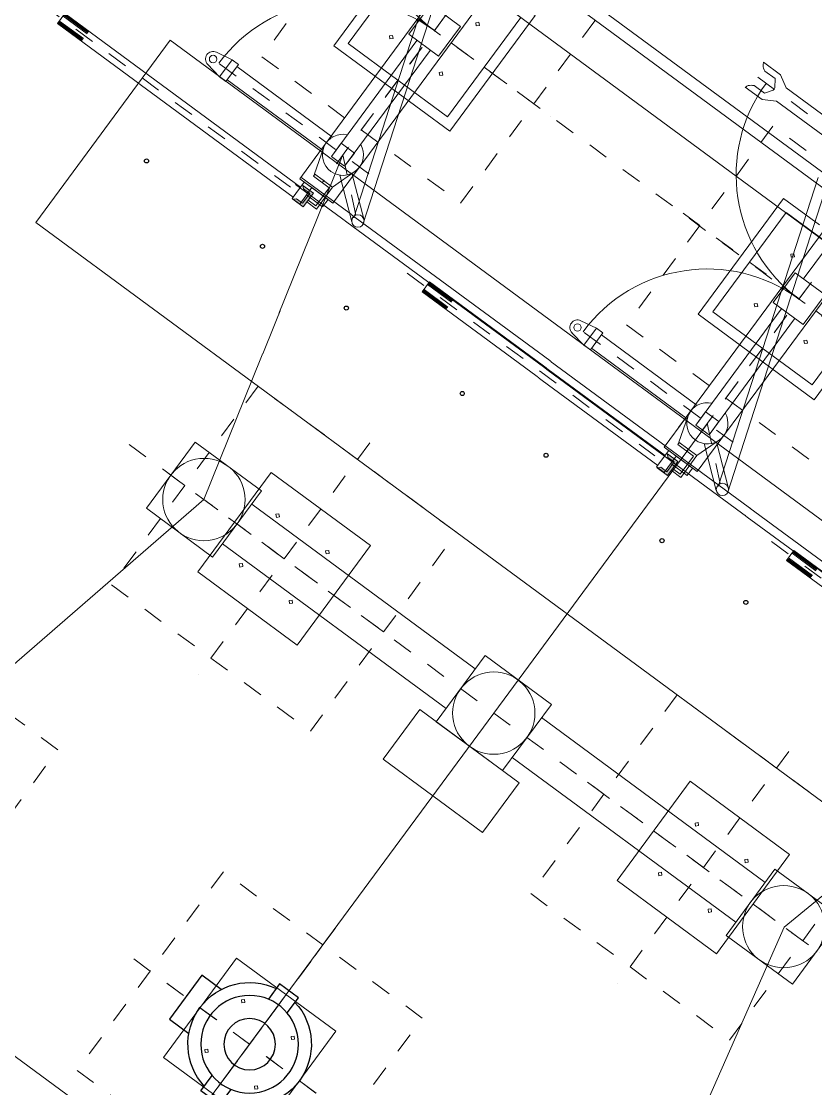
# Model space of a CAD drawing. Header units: metres. Extents: x 432095 to 435012, y 2470938 to 2473256.
# Drawn here: x 433759.02 to 433762.88, y 2471310.12 to 2471315.31 of the extents above; entities that cross this region are included whole.
import ezdxf

# ---------------------------------------------------------------- set-up
doc = ezdxf.new("R2010")
doc.units = ezdxf.units.M
doc.header["$MEASUREMENT"] = 0
doc.set_wipeout_variables(frame=1)
doc.linetypes.add('MB D$0$DASHDOT', pattern=[1, 0.5, -0.25, 0, -0.25])
doc.linetypes.add('MB D$0$HIDDEN', pattern=[0.375, 0.25, -0.125])
doc.layers.add('cong trinh tram 110kv', color=7, linetype='Continuous', lineweight=5)
doc.layers.add('MB D$0$TAM TB MOI', color=9, linetype='MB D$0$HIDDEN', lineweight=20)
for name, color, linetype in [('MB D$0$1.TB MOI', 3, 'Continuous'), ('MB D$0$4-Net thay', 4, 'Continuous'), ('MB D$0$muong cap', 4, 'Continuous')]:
    doc.layers.add(name, color=color, linetype=linetype)

# ---------------------------------------------------------------- blocks, each defined once
blk = doc.blocks.new('MB D$0$Mong TB')
at = {"layer": 'cong trinh tram 110kv', "linetype": 'MB D$0$HIDDEN', "ltscale": 1.5}
for p, q in [((0, -700.1), (0, 699.9)), ((700, -0.1), (-700, -0.1))]:
    blk.add_line(p, q, dxfattribs=at)
at = {"layer": 'cong trinh tram 110kv', "linetype": 'MB D$0$HIDDEN'}
blk.add_lwpolyline([(-600, -600.1), (600, -600.1), (600, 599.9), (-600, 599.9)], close=True, dxfattribs=at)
at = {"layer": 'cong trinh tram 110kv'}
for points in [[(-300, -300.1), (300, -300.1), (300, 299.9), (-300, 299.9)], [(-150, 160.5), (-139.4, 149.9), (-150, 139.3), (-160.6, 149.9)], [(150, 160.5), (139.4, 149.9), (150, 139.3), (160.6, 149.9)], [(-150, -160.7), (-139.4, -150.1), (-150, -139.5), (-160.6, -150.1)], [(150, -160.7), (139.4, -150.1), (150, -139.5), (160.6, -150.1)]]:
    blk.add_lwpolyline(points, close=True, dxfattribs=at)
blk = doc.blocks.new('*U37')
at = {"color": 8}
blk.add_wipeout([(950, -140), (950, 680), (-250, 680), (-250, -140)], dxfattribs=at).dxf.layer = 'MB D$0$4-Net thay'
at = {"layer": 'MB D$0$4-Net thay', "color": 8}
for centre in [(0, 260), (700, 260)]:
    blk.add_circle(centre, 10, dxfattribs=at)
blk = doc.blocks.new('*U38')
at = {"layer": 'MB D$0$muong cap', "color": 0, "linetype": 'ByBlock', "lineweight": -2, "transparency": 16777216}
blk.add_blockref('*U37', (3618, 0), dxfattribs=at)
for p in [(2412, 0), (4824, 0)]:
    blk.add_blockref('*U37', p, dxfattribs=at)
blk.add_blockref('*U37', (1206, 0), dxfattribs=at)
blk = doc.blocks.new('MB D$0$MC13')
at = {"layer": 'cong trinh tram 110kv', "linetype": 'MB D$0$DASHDOT', "ltscale": 0.5}
blk.add_line((0, -2200.7), (0, 2200.7), dxfattribs=at)
at = {"layer": 'cong trinh tram 110kv', "linetype": 'ByBlock'}
for p, q in [((-120, 200), (-120, 1550)), ((120, 200), (120, 1550)), ((-120, -1550), (-120, -200)), ((120, -1550), (120, -200))]:
    blk.add_line(p, q, dxfattribs=at)
for points in [[(-200, 1550), (-200, 1950), (200, 1950), (200, 1550)], [(-500, -300), (-500, 300), (-200, 300), (-200, -300)], [(-200, -200), (-200, 200), (200, 200), (200, -200)], [(-200, -1950), (-200, -1550), (200, -1550), (200, -1950)]]:
    blk.add_lwpolyline(points, close=True, dxfattribs=at)
for centre in [(0, 1750), (0, 0), (0, -1750)]:
    blk.add_circle(centre, 200, dxfattribs=at)
blk = doc.blocks.new('MB D$0$TI')
at = {"layer": 'MB D$0$1.TB MOI', "color": 0, "linetype": 'ByBlock'}
for points in [[(56.6, 230.7), (56.6, 323), (-56.6, 323), (-56.6, 230.7)], [(-269, -132.9), (-386.1, -132.9), (-386.1, 133.1), (-268.9, 133.1)], [(56.6, -230.4), (56.6, -322.6), (-56.6, -322.6), (-56.6, -230.4)]]:
    blk.add_lwpolyline(points, dxfattribs=at)
for centre, radius in [((0, 0.2), 237.4), ((0, 0), 125)]:
    blk.add_circle(centre, radius, dxfattribs=at)
for start, end in [(100.8807, 259.1193), (280.8807, 79.1193)]:
    blk.add_arc((0, 0), 300, start, end, dxfattribs=at)
at = {"layer": 'MB D$0$TAM TB MOI', "linetype": 'MB D$0$DASHDOT', "ltscale": 0.5}
for p, q in [((0, 664.1), (0, -664.1)), ((601.2, 0), (-601.2, 0))]:
    blk.add_line(p, q, dxfattribs=at)
blk = doc.blocks.new('MB D$0$DCL1Lt')
at = {"layer": 'cong trinh tram 110kv', "linetype": 'ByBlock'}
for points in [[(-2255.5, 997.3), (-2268.2, 984.6), (-2205.4, 984.6), (-2205.4, 1068.7), (-2268.2, 1068.7), (-2255.5, 1056), (-2218.1, 1056), (-2218.1, 997.3)], [(-55.9, 997.3), (-68.6, 984.6), (-5.8, 984.6), (-5.8, 1068.7), (-68.6, 1068.7), (-55.9, 1056), (-18.5, 1056), (-18.5, 997.3)]]:
    blk.add_hatch(color=256, dxfattribs=at).paths.add_polyline_path(points)
for p, q in [((-3695, 1058.3), (-2272.6, 1058.3)), ((-3695, 1058.3), (-3695, 998.3)), ((-2255.5, 1056), (-2268.2, 1068.7)), ((-2146.9, 1038.1), (-2205.4, 1038.1)), ((-2146.9, 906.5), (-2146.9, 1038.1)), ((-1495, 1058.3), (-72.6, 1058.3)), ((-1495, 1058.3), (-1495, 998.3)), ((-55.9, 1056), (-68.6, 1068.7)), ((52.7, 1038.1), (-5.8, 1038.1)), ((52.7, 906.5), (52.7, 1038.1)), ((705, 1058.3), (2127.4, 1058.3)), ((705, 1058.3), (705, 998.3)), ((-3695, 998.3), (-2272.6, 998.3)), ((-2255.5, 997.3), (-2268.2, 984.6)), ((-2205.4, 1027), (-2158.7, 1027)), ((-2158.7, 1027), (-2158.7, 918.8)), ((-1495, 998.3), (-72.6, 998.3)), ((-55.9, 997.3), (-68.6, 984.6)), ((-5.8, 1027), (40.9, 1027)), ((40.9, 1027), (40.9, 918.8)), ((705, 998.3), (2127.4, 998.3)), ((-2300, 968.3), (-2300, 790)), ((-2100, 968.3), (-2300, 968.3)), ((-2100, -990.9), (-2100, 968.3)), ((-100, 968.3), (-100, 790)), ((100, 968.3), (-100, 968.3)), ((100, -990.9), (100, 968.3)), ((-2158.7, 918.8), (-2253.5, 918.8)), ((-2253.5, 918.8), (-2253.5, 906.5)), ((40.9, 918.8), (-53.9, 918.8)), ((-53.9, 918.8), (-53.9, 906.5)), ((-2300, -710), (-2300, 850)), ((-100, -710), (-100, 850)), ((-2908, 799.8), (-2990.9, 785.7)), ((-2240, 90), (-2240, 790)), ((-2160, 90), (-2160, 790)), ((-708, 799.8), (-790.9, 785.7)), ((-40, 90), (-40, 790)), ((40, 90), (40, 790)), ((-2990.9, 713.2), (-2908, 697.9)), ((-790.9, 713.2), (-708, 697.9)), ((-40, -790), (-40, -90)), ((-791, -706), (-728.7, -706)), ((-728.7, -706), (-702.9, -743)), ((-728.7, -794), (-702.9, -757)), ((-702.9, -743), (-702.9, -750)), ((-702.9, -757), (-702.9, -750)), ((-791, -794), (-728.7, -794))]:
    blk.add_line(p, q, dxfattribs=at)
at = {"layer": 'cong trinh tram 110kv', "linetype": 'ByBlock', "ltscale": 500}
for p, q in [((-3694.2, 1054.5), (-3550.1, 1054.5)), ((-3694.2, 1051.3), (-3550.1, 1051.3)), ((-3694.2, 1047.6), (-3550.1, 1047.6)), ((-3694.2, 1043), (-3550.1, 1043)), ((-1494.2, 1054.5), (-1350.1, 1054.5)), ((-1494.2, 1051.3), (-1350.1, 1051.3)), ((-1494.2, 1047.6), (-1350.1, 1047.6)), ((-1494.2, 1043), (-1350.1, 1043)), ((705.8, 1054.5), (849.9, 1054.5)), ((705.8, 1051.3), (849.9, 1051.3)), ((705.8, 1047.6), (849.9, 1047.6)), ((705.8, 1043), (849.9, 1043)), ((-3694.2, 1014), (-3550.1, 1014)), ((-3694.2, 1008.4), (-3550.1, 1008.4)), ((-3694.2, 1005.6), (-3550.1, 1005.6)), ((-3694.2, 1002.8), (-3550.1, 1002.8)), ((-2300, 1002.1), (2582.1, 1002.1)), ((-2154.2, 838.5), (-1971.6, 986.9)), ((-1494.2, 1014), (-1350.1, 1014)), ((-1494.2, 1008.4), (-1350.1, 1008.4)), ((-1494.2, 1005.6), (-1350.1, 1005.6)), ((-1494.2, 1002.8), (-1350.1, 1002.8)), ((45.8, 838.5), (228.4, 986.9)), ((705.8, 1014), (849.9, 1014)), ((705.8, 1008.4), (849.9, 1008.4)), ((705.8, 1005.6), (849.9, 1005.6)), ((705.8, 1002.8), (849.9, 1002.8)), ((-2474.9, -530.8), (-1975.3, 965.7)), ((-2420, -530.8), (-1920.4, 965.7)), ((2582.1, 959.2), (-2300, 959.2)), ((-2111.7, 796.1), (-1929.2, 944.5)), ((-274.9, -530.8), (224.7, 965.7)), ((-220, -530.8), (279.6, 965.7)), ((88.3, 796.1), (270.8, 944.5)), ((-1950, -504.1), (2450, -504.1)), ((2450, -564.1), (-1950, -564.1))]:
    blk.add_line(p, q, dxfattribs=at)
at = {"layer": 'cong trinh tram 110kv', "linetype": 'MB D$0$DASHDOT', "ltscale": 0.5}
for p, q in [((-3807.5, 1028.3), (-2312.1, 1028.3)), ((-2200.4, 749.9), (-1903.3, 1012.8)), ((-1607.5, 1028.3), (-112.1, 1028.3)), ((-0.4, 749.9), (296.7, 1012.8)), ((592.5, 1028.3), (2087.9, 1028.3)), ((-2200, -1096.5), (-2200, 918.7)), ((0, -1096.5), (0, 918.7)), ((-2044.3, 750), (-3033.4, 749.7)), ((155.7, 750), (-833.4, 749.7)), ((2637.1, 0), (-2829.6, 0)), ((0, -750), (-297.1, -487.1)), ((100, -750), (-824.9, -750))]:
    blk.add_line(p, q, dxfattribs=at)
at = {"layer": 'cong trinh tram 110kv', "linetype": 'ByBlock', "ltscale": 0.8}
for p, q in [((-2291.7, 790), (-2869.5, 789.7)), ((-91.7, 790), (-669.5, 789.7)), ((-2291.7, 710), (-2869.5, 709.7)), ((-91.7, 710), (-669.5, 709.7)), ((-91.7, -710), (-658, -710)), ((-91.7, -790), (-658, -790))]:
    blk.add_line(p, q, dxfattribs=at)
at = {"layer": 'cong trinh tram 110kv', "linetype": 'ByBlock', "ltscale": 700}
for p, q in [((-718.9, -675), (-821, -675)), ((-718.9, -675), (-658, -710)), ((-718.9, -825), (-821, -825)), ((-718.9, -825), (-658, -790))]:
    blk.add_line(p, q, dxfattribs=at)
at = {"layer": 'cong trinh tram 110kv', "linetype": 'ByBlock'}
for points in [[(-2227.1, 968.3), (-2272.6, 968.3), (-2272.6, 1067.5), (-2227.1, 1067.5)], [(-27.1, 968.3), (-72.6, 968.3), (-72.6, 1067.5), (-27.1, 1067.5)], [(-2129, 1012.5), (-2227.1, 1012.5), (-2227.1, 968.3), (-2129, 968.3)], [(71.2, 1012.5), (-26.8, 1012.5), (-26.8, 968.3), (71.2, 968.3)], [(-2869.5, 799.8), (-2908, 799.8), (-2908, 697.9), (-2869.5, 697.9)], [(-669.5, 799.8), (-708, 799.8), (-708, 697.9), (-669.5, 697.9)]]:
    blk.add_lwpolyline(points, close=True, dxfattribs=at)
for points in [[(-2268.2, 1068.7), (-2205.4, 1068.7), (-2205.4, 984.6), (-2268.2, 984.6)], [(-2255.5, 1056), (-2218.1, 1056), (-2218.1, 997.3), (-2255.5, 997.3)], [(-68.6, 1068.7), (-5.8, 1068.7), (-5.8, 984.6), (-68.6, 984.6)], [(-55.9, 1056), (-18.5, 1056), (-18.5, 997.3), (-55.9, 997.3)], [(-2102.5, 773.7), (-2146.9, 906.5), (-2255.9, 906.5), (-2295.1, 779.5)], [(97.1, 773.7), (52.7, 906.5), (-56.3, 906.5), (-95.5, 779.5)], [(-2332.9, -349.8), (-2549.8, -349.8), (-2549.8, 349.8), (-1850.2, 349.8), (-1850.2, -349.8), (-2066.9, -349.8)], [(-132.9, -349.8), (-349.8, -349.8), (-349.8, 349.8), (349.8, 349.8), (349.8, -349.8), (133.1, -349.8)]]:
    blk.add_lwpolyline(points, dxfattribs=at)
at = {"layer": 'cong trinh tram 110kv', "linetype": 'ByBlock', "ltscale": 700}
for points in [[(-2160, 710), (-2240, 710), (-2240, 790), (-2160, 790)], [(40, 710), (-40, 710), (-40, 790), (40, 790)]]:
    blk.add_lwpolyline(points, close=True, dxfattribs=at)
at = {"layer": 'cong trinh tram 110kv', "linetype": 'ByBlock', "ltscale": 500}
for points in [[(-2110, 87.9), (-2290, 87.9), (-2290, -92.1), (-2110, -92.1)], [(90, 87.9), (-90, 87.9), (-90, -92.1), (90, -92.1)]]:
    blk.add_lwpolyline(points, close=True, dxfattribs=at)
for centre in [(-1950.4, 965.7), (249.6, 965.7)]:
    blk.add_circle(centre, 30, dxfattribs=at)
at = {"layer": 'cong trinh tram 110kv', "linetype": 'ByBlock'}
for centre in [(-2984.2, 749.5), (-784.2, 749.5)]:
    blk.add_circle(centre, 18.1, dxfattribs=at)
at = {"layer": 'cong trinh tram 110kv', "linetype": 'ByBlock', "ltscale": 700}
for centre in [(-2200, 750), (0, 750)]:
    blk.add_arc(centre, 100, 293.5782, 246.4218, dxfattribs=at)
at = {"layer": 'cong trinh tram 110kv', "linetype": 'ByBlock'}
for centre, radius, start, end in [((-2984.2, 749.5), 36.9, 98.8264, 259.5463), ((-784.2, 749.5), 36.9, 98.8264, 259.5463), ((0, 750), 750, 180, 270), ((0, -750), 750, 90, 180)]:
    blk.add_arc(centre, radius, start, end, dxfattribs=at)
at = {"layer": 'cong trinh tram 110kv', "linetype": 'ByBlock', "ltscale": 0.8}
for centre, start, end in [((-2200, 750), 180, 270), ((-2200, -750), 90, 180)]:
    blk.add_arc(centre, 750, start, end, dxfattribs=at)
at = {"layer": 'cong trinh tram 110kv', "linetype": 'ByBlock'}
for points in [[(-791, -706), (-813.6, -689.3), (-821, -675)], [(-791, -794), (-813.6, -810.7), (-821, -825)]]:
    blk.add_spline(points, degree=3, dxfattribs=at)

msp = doc.modelspace()

# ---------------------------------------------------------------- linework, layer by layer
at = {"layer": 'cong trinh tram 110kv'}
msp.add_lwpolyline([(433764.3155, 2471311.8508), (433759.7411, 2471315.2214), (433759.0886, 2471314.3359), (433763.6629, 2471310.9653)], dxfattribs=at)

# ---------------------------------------------------------------- block references
at = {"layer": 'cong trinh tram 110kv', "xscale": 0.001000000032834317, "yscale": 0.001000000032834317, "zscale": 0.001, "rotation": 143.6153590623919}
msp.add_blockref('MB D$0$Mong TB', (433761.026, 2471315.2683), dxfattribs=at)

# ---------------------------------------------------------------- next in the draw order: block references
msp.add_blockref('*U38', (433764.2282, 2471311.5673), dxfattribs=at)

# ---------------------------------------------------------------- next in the draw order: linework, layer by layer
at = {"layer": 'cong trinh tram 110kv'}
for points in [[(433757.7431, 2471318.0611), (433767.0012, 2471311.2392)], [(433760.5811, 2471314.6648), (433760.5811, 2471314.6648), (433759.9057, 2471312.9885), (433758.357, 2471311.6453), (433756.8727, 2471309.6311), (433755.363, 2471307.581), (433753.7239, 2471304.1096)], [(433762.353, 2471313.359), (433762.353, 2471313.359), (433761.3146, 2471311.9504), (433760.128, 2471310.3408), (433759.0887, 2471308.9298)], [(433764.1233, 2471312.0547), (433764.1233, 2471312.0547), (433762.7257, 2471310.9105), (433761.8992, 2471309.0353), (433760.8558, 2471307.6278), (433758.9063, 2471304.9702), (433756.0747, 2471302.3774)], [(433761.6908, 2471308.2889), (433757.1165, 2471311.6595), (433756.464, 2471310.7739), (433761.0383, 2471307.4033)]]:
    msp.add_lwpolyline(points, dxfattribs=at)

# ---------------------------------------------------------------- next in the draw order: block references
at = {"layer": 'cong trinh tram 110kv', "zscale": 0.001}
for name, p, xscale, yscale, rotation in [('MB D$0$DCL1Lt', (433762.7973, 2471313.9632), -0.001000000032834317, 0.00100000003283925, 143.6153590623919), ('MB D$0$Mong TB', (433762.7984, 2471313.965), 0.001000000032834317, 0.001000000032834317, 143.6153590623919), ('MB D$0$Mong TB', (433760.296, 2471312.7008), 0.001000000032834317, 0.001000000032834317, 143.6153590623919), ('MB D$0$MC13', (433761.3145, 2471311.9504), -0.001000000045165598, 0.00100000003283925, 233.6153637256497), ('MB D$0$Mong TB', (433758.3569, 2471311.6453), 0.001000000032834317, 0.001000000032834317, 143.6153590623919), ('MB D$0$TI', (433758.3566, 2471311.6456), -0.001000000032834317, 0.00100000003283925, 143.6153590623919), ('MB D$0$Mong TB', (433762.3328, 2471311.2), 0.001000000032834317, 0.001000000032834317, 143.6153590623919), ('MB D$0$Mong TB', (433760.128, 2471310.3403), 0.001000000032834317, 0.001000000032834317, 143.6153590623919), ('MB D$0$TI', (433760.128, 2471310.3408), -0.001000000032834317, 0.00100000003283925, 143.6153590623919)]:
    msp.add_blockref(name, p, dxfattribs=dict(at, xscale=xscale, yscale=yscale, rotation=rotation))

doc.saveas('drawing.dxf')
